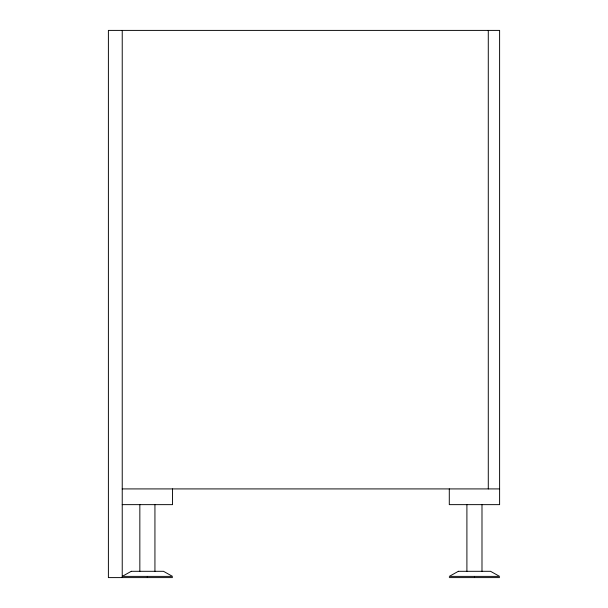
<?xml version="1.0" encoding="UTF-8"?>
<svg xmlns="http://www.w3.org/2000/svg" width="608" height="608" viewBox="0 0 608 608"><rect width="100%" height="100%" fill="white"/><g stroke="black" fill="none" stroke-linecap="round" stroke-linejoin="round"><path stroke-width="0.91" d="M122.231 488.916L499.609 488.916M122.231 504.64L172.543 504.64L172.543 488.916M172.543 577.6L108.391 577.6L108.391 30.4L499.609 30.4L499.609 504.64L449.289 504.64L449.289 488.916M449.289 577.6L499.609 577.6M488.285 30.4L488.285 488.916M481.992 504.64L481.992 571.307M474.453 576.384L474.453 577.6M466.906 504.64L466.906 571.307M154.934 504.64L154.934 571.307M147.387 576.384L147.387 577.6M139.84 504.64L139.84 571.307M122.231 30.4L122.231 577.6M131.29 571.307L122.231 576.384L172.543 576.384L163.484 571.307L131.29 571.307M458.348 571.307L449.289 576.384L499.609 576.384L490.55 571.307L458.348 571.307"/></g></svg>
